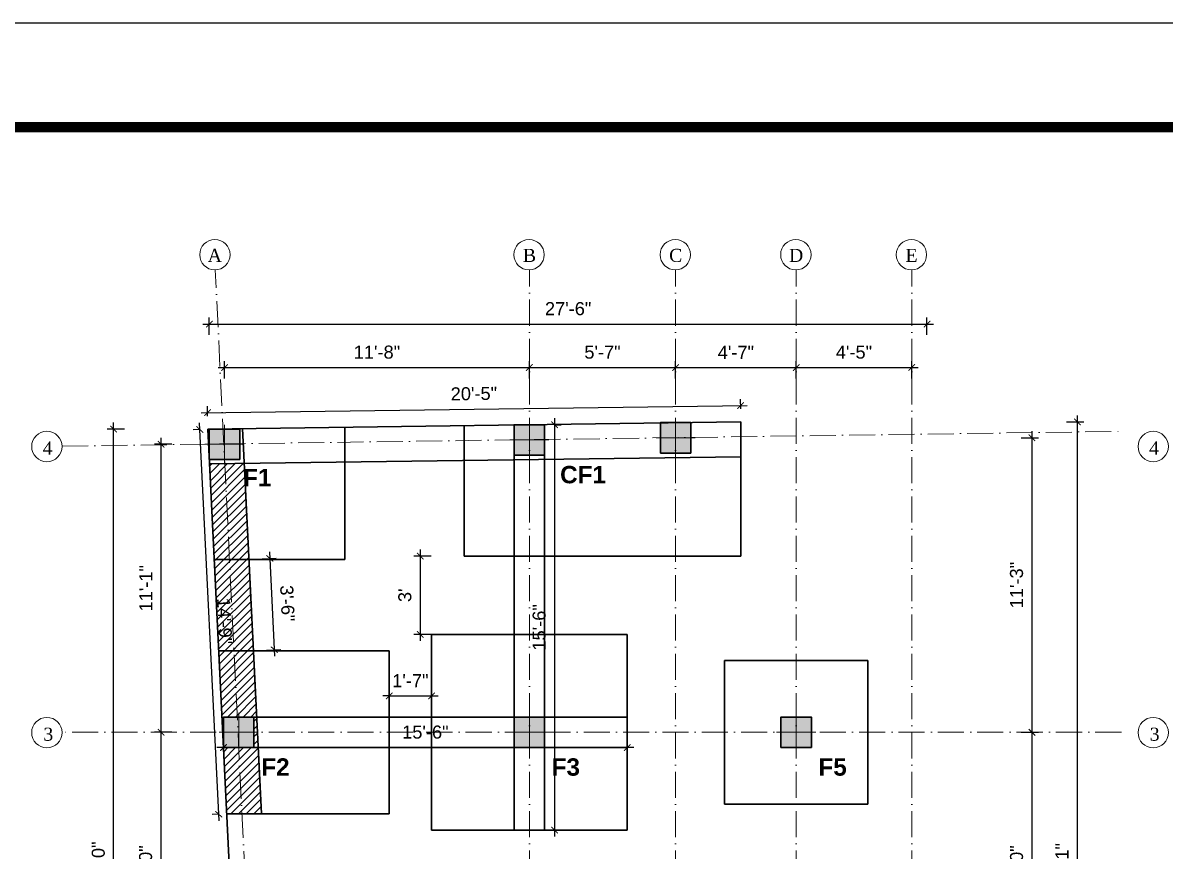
# Model space of a CAD drawing. Header units: inches. Extents: x 2681 to 17714, y 9074 to 11852.
# Drawn here: x 7352 to 7877, y 10938 to 11319 of the extents above; entities that cross this region are included whole.
import ezdxf

# ---------------------------------------------------------------- set-up
doc = ezdxf.new("R2010")
doc.units = ezdxf.units.IN
doc.header["$MEASUREMENT"] = 0
doc.linetypes.add('ACAD_ISO10W100', pattern=[18, 12, -3, 0, -3])
for name, color, linetype, lineweight in [('CL', 30, 'ACAD_ISO10W100', 13), ('column', 24, 'Continuous', 15), ('Dm', 7, 'Continuous', 13), ('hatch', 252, 'Continuous', 0), ('Hatrch', 7, 'Continuous', 5), ('ns_DIMS', 1, 'Continuous', 0), ('ns_HATCH', 40, 'Continuous', 0), ('WALL', 12, 'Continuous', 30)]:
    doc.layers.add(name, color=color, linetype=linetype, lineweight=lineweight)
doc.styles.add('arial 1000', font='arial.ttf')
doc.styles.get("Standard").update_dxf_attribs({"font": 'arial.ttf'})
doc.dimstyles.new("1-8'", dxfattribs={"dimtxt": 6, "dimasz": 3, "dimexe": 3, "dimexo": 6, "dimgap": 4, "dimtad": 1, "dimdec": 0, "dimzin": 0, "dimdsep": 46, "dimlunit": 4, "dimtxsty": 'arial 1000', "dimblk": 'ARCHTICK', "dimcen": 8, "dimdle": 3, "dimclrt": 7, "dimazin": 0, "dimtfac": 1, "dimtdec": 0, "dimtix": 1, "dimtmove": 2, "dimatfit": 3, "dimfxl": 5, "dimfxlon": 1, "dimarcsym": 0})

# ---------------------------------------------------------------- blocks, each defined once
blk = doc.blocks.new('12 12')
at = {"layer": 'Hatrch'}
blk.add_hatch(color=5, dxfattribs=at).paths.add_polyline_path([(-7, -7), (7, -7), (7, 7), (-7, 7)])
at = {"layer": 'hatch'}
for p, q in [((0, -9), (0, 9)), ((-9, 0), (9, 0))]:
    blk.add_line(p, q, dxfattribs=at)
at = {"layer": 'WALL'}
blk.add_lwpolyline([(-7, -7), (7, -7), (7, 7), (-7, 7)], close=True, dxfattribs=at)
blk = doc.blocks.new('_ArchTick')
at = {"color": 0, "const_width": 0.15}
blk.add_lwpolyline([(-0.5, -0.5), (0.5, 0.5)], dxfattribs=at)
blk = doc.blocks.new('*D267')
at = {"layer": 'Defpoints', "color": 0, "transparency": 16777216}
for p in [(7585.03, 11160.26), (7444.83, 11133.98), (7585.03, 11135.98)]:
    blk.add_point(p, dxfattribs=at)
at = {"layer": 'ns_DIMS', "color": 0, "lineweight": -2, "transparency": 16777216}
for p, q in [((7441.83, 11160.26), (7588.03, 11160.26)), ((7444.83, 11155.26), (7444.83, 11163.26)), ((7585.03, 11155.26), (7585.03, 11163.26))]:
    blk.add_line(p, q, dxfattribs=at)
at = {"layer": 'ns_DIMS', "color": 0, "lineweight": -2, "transparency": 16777216, "xscale": 3, "yscale": 3, "zscale": 3, "rotation": 180}
blk.add_blockref('_ArchTick', (7444.83, 11160.26), dxfattribs=at)
at = {"layer": 'ns_DIMS', "color": 0, "lineweight": -2, "transparency": 16777216, "xscale": 3, "yscale": 3, "zscale": 3}
blk.add_blockref('_ArchTick', (7585.03, 11160.26), dxfattribs=at)
at = {"layer": 'ns_DIMS', "color": 7, "transparency": 16777216, "insert": (7514.93, 11167.32), "char_height": 6, "attachment_point": 5, "style": 'arial 1000'}
blk.add_mtext('11\'-8"', dxfattribs=at)
blk = doc.blocks.new('*D268')
at = {"layer": 'Defpoints', "color": 0, "transparency": 16777216}
for p in [(7652.29, 11160.26), (7585.03, 11135.98), (7652.29, 11136.93)]:
    blk.add_point(p, dxfattribs=at)
at = {"layer": 'ns_DIMS', "color": 0, "lineweight": -2, "transparency": 16777216}
for p, q in [((7582.03, 11160.26), (7655.29, 11160.26)), ((7585.03, 11155.26), (7585.03, 11163.26)), ((7652.29, 11155.26), (7652.29, 11163.26))]:
    blk.add_line(p, q, dxfattribs=at)
at = {"layer": 'ns_DIMS', "color": 0, "lineweight": -2, "transparency": 16777216, "xscale": 3, "yscale": 3, "zscale": 3, "rotation": 180}
blk.add_blockref('_ArchTick', (7585.03, 11160.26), dxfattribs=at)
at = {"layer": 'ns_DIMS', "color": 0, "lineweight": -2, "transparency": 16777216, "xscale": 3, "yscale": 3, "zscale": 3}
blk.add_blockref('_ArchTick', (7652.29, 11160.26), dxfattribs=at)
at = {"layer": 'ns_DIMS', "color": 7, "transparency": 16777216, "insert": (7618.66, 11167.31), "char_height": 6, "attachment_point": 5, "style": 'arial 1000'}
blk.add_mtext('5\'-7"', dxfattribs=at)
blk = doc.blocks.new('*D269')
at = {"layer": 'Defpoints', "color": 0, "transparency": 16777216}
for p in [(7707.74, 11160.26), (7652.29, 11136.93), (7707.74, 11001.48)]:
    blk.add_point(p, dxfattribs=at)
at = {"layer": 'ns_DIMS', "color": 0, "lineweight": -2, "transparency": 16777216}
for p, q in [((7649.29, 11160.26), (7710.74, 11160.26)), ((7652.29, 11155.26), (7652.29, 11163.26)), ((7707.74, 11155.26), (7707.74, 11163.26))]:
    blk.add_line(p, q, dxfattribs=at)
at = {"layer": 'ns_DIMS', "color": 0, "lineweight": -2, "transparency": 16777216, "xscale": 3, "yscale": 3, "zscale": 3, "rotation": 180}
blk.add_blockref('_ArchTick', (7652.29, 11160.26), dxfattribs=at)
at = {"layer": 'ns_DIMS', "color": 0, "lineweight": -2, "transparency": 16777216, "xscale": 3, "yscale": 3, "zscale": 3}
blk.add_blockref('_ArchTick', (7707.74, 11160.26), dxfattribs=at)
at = {"layer": 'ns_DIMS', "color": 7, "transparency": 16777216, "insert": (7680.01, 11167.26), "char_height": 6, "attachment_point": 5, "style": 'arial 1000'}
blk.add_mtext('4\'-7"', dxfattribs=at)
blk = doc.blocks.new('*D270')
at = {"layer": 'Defpoints', "color": 0, "transparency": 16777216}
for p in [(7760.89, 11160.26), (7707.74, 11001.48), (7760.89, 10871.48)]:
    blk.add_point(p, dxfattribs=at)
at = {"layer": 'ns_DIMS', "color": 0, "lineweight": -2, "transparency": 16777216}
for p, q in [((7704.74, 11160.26), (7763.89, 11160.26)), ((7707.74, 11155.26), (7707.74, 11163.26)), ((7760.89, 11155.26), (7760.89, 11163.26))]:
    blk.add_line(p, q, dxfattribs=at)
at = {"layer": 'ns_DIMS', "color": 0, "lineweight": -2, "transparency": 16777216, "xscale": 3, "yscale": 3, "zscale": 3, "rotation": 180}
blk.add_blockref('_ArchTick', (7707.74, 11160.26), dxfattribs=at)
at = {"layer": 'ns_DIMS', "color": 0, "lineweight": -2, "transparency": 16777216, "xscale": 3, "yscale": 3, "zscale": 3}
blk.add_blockref('_ArchTick', (7760.89, 11160.26), dxfattribs=at)
at = {"layer": 'ns_DIMS', "color": 7, "transparency": 16777216, "insert": (7734.31, 11167.31), "char_height": 6, "attachment_point": 5, "style": 'arial 1000'}
blk.add_mtext('4\'-5"', dxfattribs=at)
blk = doc.blocks.new('*D271')
at = {"layer": 'Defpoints', "color": 0, "transparency": 16777216}
for p in [(7767.89, 11180.25), (7437.83, 11131.98), (7767.89, 10895.48)]:
    blk.add_point(p, dxfattribs=at)
at = {"layer": 'ns_DIMS', "color": 0, "lineweight": -2, "transparency": 16777216}
for p, q in [((7434.83, 11180.25), (7770.89, 11180.25)), ((7437.83, 11175.25), (7437.83, 11183.25)), ((7767.89, 11175.25), (7767.89, 11183.25))]:
    blk.add_line(p, q, dxfattribs=at)
at = {"layer": 'ns_DIMS', "color": 0, "lineweight": -2, "transparency": 16777216, "xscale": 3, "yscale": 3, "zscale": 3, "rotation": 180}
blk.add_blockref('_ArchTick', (7437.83, 11180.25), dxfattribs=at)
at = {"layer": 'ns_DIMS', "color": 0, "lineweight": -2, "transparency": 16777216, "xscale": 3, "yscale": 3, "zscale": 3}
blk.add_blockref('_ArchTick', (7767.89, 11180.25), dxfattribs=at)
at = {"layer": 'ns_DIMS', "color": 7, "transparency": 16777216, "insert": (7602.86, 11187.31), "char_height": 6, "attachment_point": 5, "style": 'arial 1000'}
blk.add_mtext('27\'-6"', dxfattribs=at)
blk = doc.blocks.new('*D272')
at = {"layer": 'Defpoints', "color": 0, "transparency": 16777216}
for p in [(7435.83, 11124.98), (7415.61, 10992.48), (7442.36, 10992.48)]:
    blk.add_point(p, dxfattribs=at)
at = {"layer": 'ns_DIMS', "color": 0, "lineweight": -2, "transparency": 16777216}
for p, q in [((7415.61, 11127.98), (7415.61, 10989.48)), ((7420.61, 11124.98), (7412.61, 11124.98)), ((7420.61, 10992.48), (7412.61, 10992.48))]:
    blk.add_line(p, q, dxfattribs=at)
at = {"layer": 'ns_DIMS', "color": 0, "lineweight": -2, "transparency": 16777216, "xscale": 3, "yscale": 3, "zscale": 3}
for p, rotation in [((7415.61, 11124.98), 90), ((7415.61, 10992.48), 270)]:
    blk.add_blockref('_ArchTick', p, dxfattribs=dict(at, rotation=rotation))
at = {"layer": 'ns_DIMS', "color": 7, "transparency": 16777216, "insert": (7408.6, 11058.73), "char_height": 6, "attachment_point": 5, "rotation": 90, "style": 'arial 1000'}
blk.add_mtext('11\'-1"', dxfattribs=at)
blk = doc.blocks.new('*D273')
at = {"layer": 'Defpoints', "color": 0, "transparency": 16777216}
for p in [(7442.36, 10992.48), (7415.61, 10862.48), (7448.76, 10862.48)]:
    blk.add_point(p, dxfattribs=at)
at = {"layer": 'ns_DIMS', "color": 0, "lineweight": -2, "transparency": 16777216}
for p, q in [((7420.61, 10992.48), (7412.61, 10992.48)), ((7415.61, 10995.48), (7415.61, 10859.48)), ((7420.61, 10862.48), (7412.61, 10862.48))]:
    blk.add_line(p, q, dxfattribs=at)
at = {"layer": 'ns_DIMS', "color": 0, "lineweight": -2, "transparency": 16777216, "xscale": 3, "yscale": 3, "zscale": 3}
for p, rotation in [((7415.61, 10992.48), 90), ((7415.61, 10862.48), 270)]:
    blk.add_blockref('_ArchTick', p, dxfattribs=dict(at, rotation=rotation))
at = {"layer": 'ns_DIMS', "color": 7, "transparency": 16777216, "insert": (7408.55, 10927.48), "char_height": 6, "attachment_point": 5, "rotation": 90, "style": 'arial 1000'}
blk.add_mtext('10\'-10"', dxfattribs=at)
blk = doc.blocks.new('*D275')
at = {"layer": 'Defpoints', "color": 0, "transparency": 16777216}
for p in [(7393.84, 11131.98), (7437.83, 11131.98), (7457.12, 10726.48)]:
    blk.add_point(p, dxfattribs=at)
at = {"layer": 'ns_DIMS', "color": 0, "lineweight": -2, "transparency": 16777216}
for p, q in [((7393.84, 10723.48), (7393.84, 11134.98)), ((7398.84, 11131.98), (7390.84, 11131.98)), ((7398.84, 10726.48), (7390.84, 10726.48))]:
    blk.add_line(p, q, dxfattribs=at)
at = {"layer": 'ns_DIMS', "color": 0, "lineweight": -2, "transparency": 16777216, "xscale": 3, "yscale": 3, "zscale": 3}
for p, rotation in [((7393.84, 11131.98), 90), ((7393.84, 10726.48), 270)]:
    blk.add_blockref('_ArchTick', p, dxfattribs=dict(at, rotation=rotation))
at = {"layer": 'ns_DIMS', "color": 7, "transparency": 16777216, "insert": (7386.78, 10929.23), "char_height": 6, "attachment_point": 5, "rotation": 90, "style": 'arial 1000'}
blk.add_mtext('33\'-10"', dxfattribs=at)
blk = doc.blocks.new('*D278')
at = {"layer": 'Defpoints', "color": 0, "transparency": 16777216}
for p in [(7661.29, 11127.93), (7716.74, 10992.48), (7816.18, 10992.48)]:
    blk.add_point(p, dxfattribs=at)
at = {"layer": 'ns_DIMS', "color": 0, "lineweight": -2, "transparency": 16777216}
for p, q in [((7811.18, 11127.93), (7819.18, 11127.93)), ((7816.18, 11130.93), (7816.18, 10989.48)), ((7811.18, 10992.48), (7819.18, 10992.48))]:
    blk.add_line(p, q, dxfattribs=at)
at = {"layer": 'ns_DIMS', "color": 0, "lineweight": -2, "transparency": 16777216, "xscale": 3, "yscale": 3, "zscale": 3}
for p, rotation in [((7816.18, 11127.93), 90), ((7816.18, 10992.48), 270)]:
    blk.add_blockref('_ArchTick', p, dxfattribs=dict(at, rotation=rotation))
at = {"layer": 'ns_DIMS', "color": 7, "transparency": 16777216, "insert": (7809.11, 11060.2), "char_height": 6, "attachment_point": 5, "rotation": 90, "style": 'arial 1000'}
blk.add_mtext('11\'-3"', dxfattribs=at)
blk = doc.blocks.new('*D279')
at = {"layer": 'Defpoints', "color": 0, "transparency": 16777216}
for p in [(7716.74, 10992.48), (7769.89, 10862.48), (7816.18, 10862.48)]:
    blk.add_point(p, dxfattribs=at)
at = {"layer": 'ns_DIMS', "color": 0, "lineweight": -2, "transparency": 16777216}
for p, q in [((7811.18, 10992.48), (7819.18, 10992.48)), ((7816.18, 10995.48), (7816.18, 10859.48)), ((7811.18, 10862.48), (7819.18, 10862.48))]:
    blk.add_line(p, q, dxfattribs=at)
at = {"layer": 'ns_DIMS', "color": 0, "lineweight": -2, "transparency": 16777216, "xscale": 3, "yscale": 3, "zscale": 3}
for p, rotation in [((7816.18, 10992.48), 90), ((7816.18, 10862.48), 270)]:
    blk.add_blockref('_ArchTick', p, dxfattribs=dict(at, rotation=rotation))
at = {"layer": 'ns_DIMS', "color": 7, "transparency": 16777216, "insert": (7809.12, 10927.48), "char_height": 6, "attachment_point": 5, "rotation": 90, "style": 'arial 1000'}
blk.add_mtext('10\'-10"', dxfattribs=at)
blk = doc.blocks.new('*D281')
at = {"layer": 'Defpoints', "color": 0, "transparency": 16777216}
for p in [(7682.29, 11135.23), (7837.09, 11135.23), (7767.89, 10726.48)]:
    blk.add_point(p, dxfattribs=at)
at = {"layer": 'ns_DIMS', "color": 0, "lineweight": -2, "transparency": 16777216}
for p, q in [((7837.09, 10723.48), (7837.09, 11138.23)), ((7832.09, 11135.23), (7840.09, 11135.23)), ((7832.09, 10726.48), (7840.09, 10726.48))]:
    blk.add_line(p, q, dxfattribs=at)
at = {"layer": 'ns_DIMS', "color": 0, "lineweight": -2, "transparency": 16777216, "xscale": 3, "yscale": 3, "zscale": 3}
for p, rotation in [((7837.09, 11135.23), 90), ((7837.09, 10726.48), 270)]:
    blk.add_blockref('_ArchTick', p, dxfattribs=dict(at, rotation=rotation))
at = {"layer": 'ns_DIMS', "color": 7, "transparency": 16777216, "insert": (7830.03, 10930.85), "char_height": 6, "attachment_point": 5, "rotation": 90, "style": 'arial 1000'}
blk.add_mtext('34\'-1"', dxfattribs=at)
blk = doc.blocks.new('*D563')
at = {"layer": 'Defpoints', "color": 0, "lineweight": -2, "transparency": 16777216}
for p, q in [((7682.21, 11141.23), (7682.15, 11145.79)), ((7434.04, 11139.5), (7685.18, 11142.83)), ((7437.06, 11137.97), (7437, 11142.54))]:
    blk.add_line(p, q, dxfattribs=at)
at = {"layer": 'Defpoints', "color": 0, "transparency": 16777216}
for p in [(7682.19, 11142.79), (7682.29, 11135.23), (7437.14, 11131.98)]:
    blk.add_point(p, dxfattribs=at)
at = {"layer": 'Defpoints', "color": 0, "lineweight": -2, "transparency": 16777216, "xscale": 3, "yscale": 3, "zscale": 3}
for p, rotation in [((7682.19, 11142.79), 0.7611710184839745), ((7437.04, 11139.54), 180.761171018484)]:
    blk.add_blockref('_ArchTick', p, dxfattribs=dict(at, rotation=rotation))
at = {"layer": 'Defpoints', "color": 7, "transparency": 16777216, "insert": (7559.52, 11148.23), "char_height": 6, "attachment_point": 5, "rotation": 0.7612, "style": 'arial 1000'}
blk.add_mtext('20\'-5"', dxfattribs=at)
blk = doc.blocks.new('*D564')
at = {"layer": 'Defpoints', "color": 0, "lineweight": -2, "transparency": 16777216}
for p, q in [((7596.62, 11136.98), (7596.62, 10944.48)), ((7596.62, 11133.98), (7599.62, 11133.98)), ((7596.62, 10947.48), (7599.62, 10947.48))]:
    blk.add_line(p, q, dxfattribs=at)
at = {"layer": 'Defpoints', "color": 0, "transparency": 16777216}
for p in [(7592.03, 11133.98), (7592.03, 10947.48), (7596.62, 10947.48)]:
    blk.add_point(p, dxfattribs=at)
at = {"layer": 'Defpoints', "color": 0, "lineweight": -2, "transparency": 16777216, "xscale": 3, "yscale": 3, "zscale": 3}
for p, rotation in [((7596.62, 11133.98), 90), ((7596.62, 10947.48), 270)]:
    blk.add_blockref('_ArchTick', p, dxfattribs=dict(at, rotation=rotation))
at = {"layer": 'Defpoints', "color": 7, "transparency": 16777216, "insert": (7589.56, 11040.73), "char_height": 6, "attachment_point": 5, "rotation": 90, "style": 'arial 1000'}
blk.add_mtext('15\'-6"', dxfattribs=at)
blk = doc.blocks.new('*D565')
at = {"layer": 'Defpoints', "color": 0, "lineweight": -2, "transparency": 16777216}
for p, q in [((7633.03, 10985.48), (7441.36, 10985.48)), ((7444.36, 10985.48), (7444.36, 10988.48)), ((7630.03, 10985.48), (7630.03, 10988.48))]:
    blk.add_line(p, q, dxfattribs=at)
at = {"layer": 'Defpoints', "color": 0, "transparency": 16777216}
for p in [(7444.36, 10985.48), (7444.36, 10985.48), (7630.03, 10985.48)]:
    blk.add_point(p, dxfattribs=at)
at = {"layer": 'Defpoints', "color": 0, "lineweight": -2, "transparency": 16777216, "xscale": 3, "yscale": 3, "zscale": 3, "rotation": 180}
blk.add_blockref('_ArchTick', (7444.36, 10985.48), dxfattribs=at)
at = {"layer": 'Defpoints', "color": 0, "lineweight": -2, "transparency": 16777216, "xscale": 3, "yscale": 3, "zscale": 3}
blk.add_blockref('_ArchTick', (7630.03, 10985.48), dxfattribs=at)
at = {"layer": 'Defpoints', "color": 7, "transparency": 16777216, "insert": (7537.19, 10992.54), "char_height": 6, "attachment_point": 5, "style": 'arial 1000'}
blk.add_mtext('15\'-6"', dxfattribs=at)
blk = doc.blocks.new('*D566')
at = {"layer": 'Defpoints', "color": 0, "lineweight": -2, "transparency": 16777216}
for p, q in [((7442.3, 10951.8), (7433.29, 11134.79)), ((7433.44, 11131.79), (7430.44, 11131.64)), ((7442.16, 10954.79), (7439.16, 10954.65))]:
    blk.add_line(p, q, dxfattribs=at)
at = {"layer": 'Defpoints', "color": 0, "transparency": 16777216}
for p in [(7433.44, 11131.79), (7437.14, 11131.98), (7445.86, 10954.98)]:
    blk.add_point(p, dxfattribs=at)
at = {"layer": 'Defpoints', "color": 0, "lineweight": -2, "transparency": 16777216, "xscale": 3, "yscale": 3, "zscale": 3}
for p, rotation in [((7433.44, 11131.79), 92.82029601863863), ((7442.16, 10954.79), 272.8202960186387)]:
    blk.add_blockref('_ArchTick', p, dxfattribs=dict(at, rotation=rotation))
at = {"layer": 'Defpoints', "color": 7, "transparency": 16777216, "insert": (7444.85, 11043.64), "char_height": 6, "attachment_point": 5, "rotation": 272.8203, "style": 'arial 1000'}
blk.add_mtext('14\'-9"', dxfattribs=at)
blk = doc.blocks.new('*D711')
at = {"layer": 'Defpoints', "color": 0, "lineweight": -2, "transparency": 16777216}
for p, q in [((7465.5, 11075.47), (7467.87, 11027.45)), ((7462.11, 11072.3), (7468.64, 11072.63)), ((7464.18, 11030.27), (7470.72, 11030.59))]:
    blk.add_line(p, q, dxfattribs=at)
at = {"layer": 'Defpoints', "color": 0, "transparency": 16777216}
for p in [(7456.12, 11072.01), (7458.19, 11029.98), (7467.72, 11030.45)]:
    blk.add_point(p, dxfattribs=at)
at = {"layer": 'Defpoints', "color": 0, "lineweight": -2, "transparency": 16777216, "xscale": 3, "yscale": 3, "zscale": 3}
for p, rotation in [((7465.65, 11072.48), 92.82029601863901), ((7467.72, 11030.45), 272.8202960186391)]:
    blk.add_blockref('_ArchTick', p, dxfattribs=dict(at, rotation=rotation))
at = {"layer": 'Defpoints', "color": 7, "transparency": 16777216, "insert": (7473.74, 11051.81), "char_height": 6, "attachment_point": 5, "rotation": 272.8203, "style": 'arial 1000'}
blk.add_mtext('3\'-6"', dxfattribs=at)
blk = doc.blocks.new('*D712')
at = {"layer": 'Defpoints', "color": 0, "lineweight": -2, "transparency": 16777216}
for p, q in [((7534.86, 11076.54), (7534.86, 11034.48)), ((7539.86, 11073.54), (7531.86, 11073.54)), ((7539.86, 11037.48), (7531.86, 11037.48))]:
    blk.add_line(p, q, dxfattribs=at)
at = {"layer": 'Defpoints', "color": 0, "transparency": 16777216}
for p in [(7578.03, 11073.54), (7534.86, 11037.48), (7578.03, 11037.48)]:
    blk.add_point(p, dxfattribs=at)
at = {"layer": 'Defpoints', "color": 0, "lineweight": -2, "transparency": 16777216, "xscale": 3, "yscale": 3, "zscale": 3}
for p, rotation in [((7534.86, 11073.54), 90), ((7534.86, 11037.48), 270)]:
    blk.add_blockref('_ArchTick', p, dxfattribs=dict(at, rotation=rotation))
at = {"layer": 'Defpoints', "color": 7, "transparency": 16777216, "insert": (7527.79, 11055.51), "char_height": 6, "attachment_point": 5, "rotation": 90, "style": 'arial 1000'}
blk.add_mtext("3'", dxfattribs=at)
blk = doc.blocks.new('*D713')
at = {"layer": 'Defpoints', "color": 0, "lineweight": -2, "transparency": 16777216}
for p, q in [((7520.57, 11005.48), (7520.57, 11012.22)), ((7540.03, 11005.48), (7540.03, 11012.22)), ((7520.57, 11009.22), (7517.57, 11009.22)), ((7520.57, 11009.22), (7540.03, 11009.22)), ((7540.03, 11009.22), (7543.03, 11009.22))]:
    blk.add_line(p, q, dxfattribs=at)
at = {"layer": 'Defpoints', "color": 0, "transparency": 16777216}
for p in [(7540.03, 11009.22), (7520.57, 10999.48), (7540.03, 10999.48)]:
    blk.add_point(p, dxfattribs=at)
at = {"layer": 'Defpoints', "color": 0, "lineweight": -2, "transparency": 16777216, "xscale": 3, "yscale": 3, "zscale": 3}
blk.add_blockref('_ArchTick', (7520.57, 11009.22), dxfattribs=at)
at = {"layer": 'Defpoints', "color": 0, "lineweight": -2, "transparency": 16777216, "xscale": 3, "yscale": 3, "zscale": 3, "rotation": 180}
blk.add_blockref('_ArchTick', (7540.03, 11009.22), dxfattribs=at)
at = {"layer": 'Defpoints', "color": 7, "transparency": 16777216, "insert": (7530.3, 11016.23), "char_height": 6, "attachment_point": 5, "style": 'arial 1000'}
blk.add_mtext('1\'-7"', dxfattribs=at)

msp = doc.modelspace()

# ---------------------------------------------------------------- hatches: boundary and pattern name
at = {"layer": 'ns_HATCH'}
h = msp.add_hatch(dxfattribs=at)
h.set_pattern_fill('ANSI31', color=256, scale=20)
h.paths.add_polyline_path([(7437.93, 11115.98), (7444.36, 10985.48), (7444.36, 10999.48), (7458.36, 10999.48), (7459.69, 10999.48), (7453.94, 11116.2)])
h = msp.add_hatch(dxfattribs=at)
h.set_pattern_fill('ANSI31', color=256, scale=20)
h.paths.add_polyline_path([(7444.36, 10985.48), (7445.86, 10954.98), (7461.88, 10954.98), (7459.69, 10999.48), (7458.36, 10999.48), (7458.36, 10985.48)])

# ---------------------------------------------------------------- linework, layer by layer
msp.add_lwpolyline([(6193.59, 9073.79), (6193.59, 11318.83), (9368.39, 11318.83), (9368.39, 9073.79)], close=True)
at = {"const_width": 4.8}
msp.add_lwpolyline([(9320.39, 9121.79), (9320.39, 11270.83), (6337.59, 11270.83), (6337.59, 9121.79)], close=True, dxfattribs=at)
at = {"layer": 'CL'}
for p, q in [((7467.67, 10654.6), (7440.54, 11205.19)), ((7585.03, 10654.6), (7585.03, 11205.19)), ((7652.29, 10654.6), (7652.29, 11205.19)), ((7707.74, 10654.6), (7707.74, 11205.19)), ((7760.89, 10654.6), (7760.89, 11205.19)), ((7370.11, 11124.08), (7857.31, 11130.9)), ((7857.31, 10992.48), (7370.11, 10992.48))]:
    msp.add_line(p, q, dxfattribs=at)
at = {"layer": 'ns_DIMS'}
for centre in [(7440.4, 11212.18), (7584.88, 11212.18), (7652.14, 11212.18), (7707.6, 11212.18), (7760.74, 11212.18), (7363.13, 11123.94), (7871.96, 11123.94), (7363.13, 10992.33), (7871.96, 10992.33)]:
    msp.add_circle(centre, 6.99, dxfattribs=at)
at = {"layer": 'WALL'}
for p, q in [((7437.14, 11131.98), (7682.29, 11135.23)), ((7500.13, 11072.01), (7500.13, 11132.81)), ((7555.03, 11073.54), (7555.03, 11133.54)), ((7682.29, 11073.54), (7682.29, 11135.23)), ((7457.12, 10726.48), (7437.14, 11131.98)), ((7461.88, 10954.98), (7453.15, 11132.19)), ((7437.93, 11115.98), (7682.29, 11119.23)), ((7578.03, 10947.48), (7578.03, 11119.98)), ((7592.03, 10947.48), (7592.03, 11119.98)), ((7682.29, 11119.23), (7682.5, 11119.23)), ((7440.1, 11072.01), (7500.13, 11072.01)), ((7555.03, 11073.54), (7682.29, 11073.54)), ((7540.03, 10947.48), (7540.03, 11037.48)), ((7630.03, 11037.48), (7540.03, 11037.48)), ((7630.03, 10947.48), (7630.03, 11037.48)), ((7520.57, 11029.98), (7442.54, 11029.98)), ((7520.57, 10954.98), (7520.57, 11029.98)), ((7740.74, 11025.48), (7674.74, 11025.48)), ((7674.74, 10959.48), (7674.74, 11025.48)), ((7740.74, 10959.48), (7740.74, 11025.48)), ((7458.36, 10999.48), (7630.03, 10999.48)), ((7458.36, 10985.48), (7630.03, 10985.48)), ((7740.74, 10959.48), (7674.74, 10959.48)), ((7520.57, 10954.98), (7445.86, 10954.98)), ((7630.03, 10947.48), (7540.03, 10947.48))]:
    msp.add_line(p, q, dxfattribs=at)

# ---------------------------------------------------------------- block references
at = {"layer": 'column'}
for p in [(7444.83, 11124.98), (7585.03, 11126.98), (7652.29, 11127.93), (7451.36, 10992.48), (7585.03, 10992.48), (7707.74, 10992.48)]:
    msp.add_blockref('12 12', p, dxfattribs=at)

# ---------------------------------------------------------------- texts
at = {"layer": 'Dm', "char_height": 8, "attachment_point": 3}
for s, insert in [('{\\fArial|b1|i0|c0|p34;F1}', (7466.41, 11113.64)), ('{\\fArial|b1|i0|c0|p34;F2}', (7474.75, 10980.51)), ('{\\fArial|b1|i0|c0|p34;F3}', (7608.3, 10980.51)), ('{\\fArial|b1|i0|c0|p34;F5}', (7731.01, 10980.51))]:
    msp.add_mtext(s, dxfattribs=dict(at, insert=insert))
at = {"layer": 'Dm', "insert": (7620.27, 11115.01), "char_height": 8, "width": 11.8308, "attachment_point": 3}
msp.add_mtext('{\\fArial|b1|i0|c0|p34;CF1}', dxfattribs=at)
at = {"layer": 'ns_DIMS', "char_height": 6, "attachment_point": 1}
for s, insert in [('\\pi7.75541;{\\fTimes New Roman|b0|i0|c0|p18;A}', (7429.33, 11214.86)), ('\\pi8.23125;{\\fTimes New Roman|b0|i0|c0|p18;B}', (7573.82, 11214.86)), ('\\pi8.22909;{\\fTimes New Roman|b0|i0|c0|p18;C}', (7641.08, 11214.86)), ('\\pi7.91546;{\\fTimes New Roman|b0|i0|c0|p18;D}', (7696.53, 11214.86)), ('\\pi8.3567;{\\fTimes New Roman|b0|i0|c0|p18;E}', (7749.68, 11214.86)), ('\\pi8.87797;{\\fTimes New Roman|b0|i0|c0|p18;4}', (7352.32, 11126.21)), ('\\pi8.87797;{\\fTimes New Roman|b0|i0|c0|p18;4}', (7861.15, 11126.21)), ('\\pi9.20241;{\\fTimes New Roman|b0|i0|c0|p18;3}', (7352.32, 10994.6)), ('\\pi9.20241;{\\fTimes New Roman|b0|i0|c0|p18;3}', (7861.15, 10994.6))]:
    msp.add_mtext_dynamic_manual_height_columns(s, width=21.7401, gutter_width=72, heights=[4.46], dxfattribs=dict(at, insert=insert))

# ---------------------------------------------------------------- dimensions: what is measured, and where the dimension line sits
at = {"layer": 'Defpoints'}
for p1, p2, distance, picture, middle in [((7437.14, 11131.98), (7682.29, 11135.23), 7.56, '*D563', (7559.52, 11148.23)), ((7445.86, 10954.98), (7437.14, 11131.98), 3.71, '*D566', (7444.85, 11043.64)), ((7592.0267, 11133.9756), (7592.0267, 10947.476), 4.5978, '*D564', (7589.561, 11040.7258)), ((7456.12, 11072.01), (7458.19, 11029.98), 9.54, '*D711', (7473.74, 11051.81)), ((7630.03, 10985.48), (7444.36, 10985.48), 0, '*D565', (7537.19, 10992.54))]:
    dim = msp.add_aligned_dim(p1=p1, p2=p2, distance=distance, dimstyle="1-8'", dxfattribs=at)
    dim.commit()
    dim.dimension.update_dxf_attribs({"geometry": picture, "text_midpoint": middle})
dim = msp.add_linear_dim(base=(7534.86, 11037.48), p1=(7578.03, 11073.54), p2=(7578.03, 11037.48), angle=90, dimstyle="1-8'", dxfattribs=at)
dim.commit()
dim.dimension.update_dxf_attribs({"geometry": '*D712', "text_midpoint": (7527.79, 11055.51)})
dim = msp.add_linear_dim(base=(7540.03, 11009.22), p1=(7520.57, 10999.48), p2=(7540.03, 10999.48), dimstyle="1-8'", dxfattribs=at)
dim.commit()
dim.dimension.update_dxf_attribs({"geometry": '*D713', "text_midpoint": (7530.3, 11016.23)})
at = {"layer": 'ns_DIMS'}
for base, p1, p2, picture, middle in [((7767.89, 11180.25), (7437.83, 11131.98), (7767.89, 10895.48), '*D271', (7602.86, 11187.31)), ((7585.03, 11160.26), (7444.83, 11133.98), (7585.03, 11135.98), '*D267', (7514.93, 11167.32)), ((7652.29, 11160.26), (7585.03, 11135.98), (7652.29, 11136.93), '*D268', (7618.66, 11167.31)), ((7707.74, 11160.26), (7652.29, 11136.93), (7707.74, 11001.48), '*D269', (7680.01, 11167.26)), ((7760.89, 11160.26), (7707.74, 11001.48), (7760.89, 10871.48), '*D270', (7734.31, 11167.31))]:
    dim = msp.add_linear_dim(base=base, p1=p1, p2=p2, dimstyle="1-8'", dxfattribs=at)
    dim.commit()
    dim.dimension.update_dxf_attribs({"geometry": picture, "text_midpoint": middle})
for base, p1, p2, picture, middle in [((7837.09, 11135.23), (7767.89, 10726.48), (7682.29, 11135.23), '*D281', (7830.03, 10930.85)), ((7393.8409, 11131.9842), (7457.1194, 10726.476), (7437.8325, 11131.9842), '*D275', (7386.7755, 10929.2301)), ((7415.6094, 10992.476), (7435.8325, 11124.9842), (7442.3602, 10992.476), '*D272', (7408.5971, 11058.7301)), ((7816.18, 10992.48), (7661.29, 11127.93), (7716.74, 10992.48), '*D278', (7809.11, 11060.2)), ((7415.61, 10862.48), (7442.36, 10992.48), (7448.76, 10862.48), '*D273', (7408.55, 10927.48)), ((7816.18, 10862.48), (7716.74, 10992.48), (7769.89, 10862.48), '*D279', (7809.12, 10927.48))]:
    dim = msp.add_linear_dim(base=base, p1=p1, p2=p2, angle=90, dimstyle="1-8'", dxfattribs=at)
    dim.commit()
    dim.dimension.update_dxf_attribs({"geometry": picture, "text_midpoint": middle})

doc.saveas('drawing.dxf')
